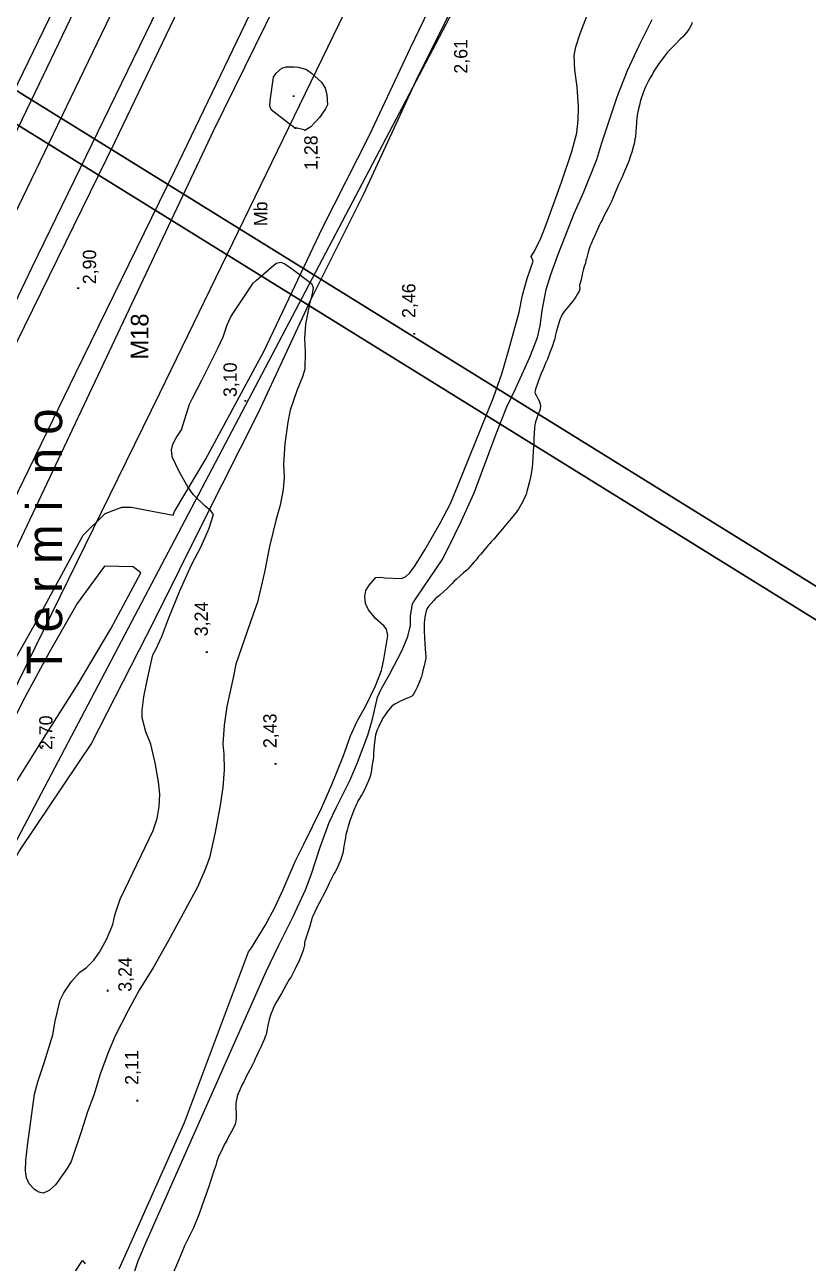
# Model space of a CAD drawing. Extents: x 731154 to 731744, y 4379381 to 4380408.
# Drawn here: x 731307.7 to 731396.1, y 4379523.5 to 4379663.3 of the extents above; entities that cross this region are included whole.
import ezdxf
from ezdxf.enums import TextEntityAlignment as Align

# ---------------------------------------------------------------- set-up
doc = ezdxf.new("R2010")
doc.units = 0
doc.linetypes.add('DASHED', pattern=[0])
doc.linetypes.add('HIDDEN', pattern=[0])
doc.layers.get('0').update_dxf_attribs({"linetype": 'CONTINUOUS'})
for name, color, linetype in [('14', 7, 'CONTINUOUS'), ('24', 7, 'CONTINUOUS'), ('25', 7, 'CONTINUOUS'), ('36', 7, 'CONTINUOUS'), ('39', 7, 'CONTINUOUS'), ('40', 7, 'CONTINUOUS'), ('41', 7, 'CONTINUOUS'), ('44', 7, 'CONTINUOUS'), ('48', 7, 'CONTINUOUS'), ('50', 7, 'CONTINUOUS'), ('8', 7, 'CONTINUOUS'), ('9', 7, 'CONTINUOUS')]:
    doc.layers.add(name, color=color, linetype=linetype)

msp = doc.modelspace()

# ---------------------------------------------------------------- linework, layer by layer
at = {"layer": '14', "color": 0, "linetype": 'CONTINUOUS'}
for points in [[(731370.26, 4379786.98), (731361.9, 4379770.4), (731343.57, 4379732.46), (731317.33, 4379678.13), (731295.36, 4379632.82), (731272.8, 4379585.21), (731240.01, 4379517.44), (731212.64, 4379460.53), (731200, 4379434.62)], [(731377.33, 4379773.69), (731372.62, 4379764), (731364.97, 4379748.23), (731356.48, 4379730.33), (731347.97, 4379713.03), (731338.84, 4379694.03), (731328.17, 4379671.48), (731317.88, 4379650.06), (731306.72, 4379627.26), (731294.95, 4379603.07), (731282.07, 4379576.17), (731271.24, 4379553.71), (731256.39, 4379523.52), (731241.68, 4379492.42), (731229.09, 4379466.01), (731212.08, 4379431.06), (731200, 4379405.82)], [(731384.08, 4379770.42), (731379.37, 4379760.71), (731371.73, 4379744.98), (731363.23, 4379727.07), (731354.72, 4379709.75), (731345.61, 4379690.8), (731334.94, 4379668.25), (731324.63, 4379646.79), (731313.46, 4379623.96), (731301.7, 4379599.81), (731288.83, 4379572.92), (731277.98, 4379550.42), (731263.15, 4379520.26), (731248.46, 4379489.21), (731235.85, 4379462.75), (731218.83, 4379427.8), (731205.53, 4379400)]]:
    msp.add_lwpolyline(points, dxfattribs=at)
at = {"layer": '24', "color": 0, "linetype": 'CONTINUOUS'}
for points in [[(731383.03, 4379663.51), (731382.92, 4379663.21), (731382.69, 4379662.82), (731382.43, 4379662.42), (731382.22, 4379662.15), (731382.07, 4379661.98), (731381.94, 4379661.86), (731381.69, 4379661.62), (731381.23, 4379661.16), (731380.75, 4379660.67), (731380.43, 4379660.35), (731380.26, 4379660.17), (731380.13, 4379660.02), (731379.91, 4379659.73), (731379.55, 4379659.23), (731379.17, 4379658.69), (731378.92, 4379658.35), (731378.79, 4379658.13), (731378.68, 4379657.94), (731378.54, 4379657.67)], [(731378.54, 4379657.67), (731378.31, 4379657.27), (731378.08, 4379656.86), (731377.91, 4379656.56), (731377.81, 4379656.35), (731377.74, 4379656.19), (731377.67, 4379656.01), (731377.55, 4379655.69), (731377.42, 4379655.36), (731377.32, 4379655.07), (731377.24, 4379654.83), (731377.16, 4379654.57), (731377.07, 4379654.19), (731376.95, 4379653.63), (731376.84, 4379653.07), (731376.79, 4379652.67), (731376.76, 4379652.4), (731376.74, 4379652.12), (731376.71, 4379651.75), (731376.66, 4379651.23), (731376.62, 4379650.71), (731376.57, 4379650.34), (731376.53, 4379650.08), (731376.47, 4379649.81), (731376.37, 4379649.44), (731376.21, 4379648.9), (731376.04, 4379648.37), (731375.92, 4379648), (731375.86, 4379647.8), (731375.81, 4379647.69), (731375.7, 4379647.42), (731375.44, 4379646.82), (731375.16, 4379646.17), (731374.97, 4379645.75), (731374.85, 4379645.48), (731374.73, 4379645.23), (731374.57, 4379644.86), (731374.34, 4379644.32), (731374.12, 4379643.78), (731373.96, 4379643.41), (731373.8, 4379643.08), (731373.59, 4379642.65), (731373.34, 4379642.16), (731373.08, 4379641.66), (731372.86, 4379641.23), (731372.7, 4379640.91), (731372.58, 4379640.67), (731372.47, 4379640.44), (731372.3, 4379640.07), (731372.04, 4379639.5), (731371.79, 4379638.92), (731371.62, 4379638.54), (731371.54, 4379638.33), (731371.48, 4379638.19), (731371.42, 4379637.98), (731371.3, 4379637.59), (731371.18, 4379637.16), (731371.1, 4379636.84), (731371.05, 4379636.65), (731371.03, 4379636.54), (731370.98, 4379636.36), (731370.86, 4379635.98), (731370.74, 4379635.57), (731370.66, 4379635.29), (731370.61, 4379635.04), (731370.54, 4379634.71), (731370.47, 4379634.38), (731370.39, 4379634.11), (731370.33, 4379633.92), (731370.3, 4379633.83), (731370.3, 4379633.77), (731370.32, 4379633.69), (731370.35, 4379633.6), (731370.35, 4379633.44), (731370.28, 4379633.21), (731370.11, 4379632.9), (731369.91, 4379632.57), (731369.75, 4379632.32), (731369.53, 4379632.04), (731369.18, 4379631.62), (731368.83, 4379631.19), (731368.6, 4379630.9), (731368.44, 4379630.67), (731368.28, 4379630.41), (731368.09, 4379629.96), (731367.88, 4379629.27), (731367.7, 4379628.58), (731367.59, 4379628.13), (731367.53, 4379627.84), (731367.44, 4379627.53), (731367.27, 4379627.04), (731366.98, 4379626.29), (731366.69, 4379625.55), (731366.5, 4379625.09), (731366.36, 4379624.79), (731366.21, 4379624.42), (731366, 4379623.92), (731365.73, 4379623.23), (731365.5, 4379622.57), (731365.36, 4379622.16), (731365.3, 4379621.94)], [(731365.3, 4379621.94), (731365.29, 4379621.81), (731365.33, 4379621.66), (731365.46, 4379621.38), (731365.62, 4379621.08), (731365.76, 4379620.84), (731365.86, 4379620.6), (731365.9, 4379620.28), (731365.88, 4379619.94), (731365.81, 4379619.67), (731365.74, 4379619.5), (731365.69, 4379619.39), (731365.63, 4379619.21), (731365.49, 4379618.86), (731365.35, 4379618.46), (731365.27, 4379618.12), (731365.23, 4379617.73), (731365.21, 4379617.15), (731365.18, 4379616.57), (731365.17, 4379616.16), (731365.15, 4379615.88), (731365.13, 4379615.59), (731365.1, 4379615.15), (731365.07, 4379614.46), (731365.03, 4379613.79), (731364.99, 4379613.35), (731364.95, 4379613.09), (731364.9, 4379612.83), (731364.81, 4379612.41), (731364.66, 4379611.71), (731364.5, 4379611.03), (731364.39, 4379610.59), (731364.33, 4379610.37), (731364.28, 4379610.21), (731364.16, 4379609.96), (731363.91, 4379609.46), (731363.63, 4379608.94), (731363.43, 4379608.6), (731363.29, 4379608.4), (731363.17, 4379608.23), (731362.96, 4379607.96), (731362.6, 4379607.54), (731362.22, 4379607.1), (731361.97, 4379606.79), (731361.81, 4379606.6), (731361.68, 4379606.42), (731361.45, 4379606.16), (731361.05, 4379605.71), (731360.64, 4379605.23), (731360.36, 4379604.92), (731360.2, 4379604.75), (731360.07, 4379604.6), (731359.87, 4379604.36), (731359.54, 4379603.96), (731359.19, 4379603.54), (731358.94, 4379603.25), (731358.78, 4379603.05), (731358.63, 4379602.87), (731358.45, 4379602.66), (731358.21, 4379602.39), (731357.95, 4379602.11), (731357.75, 4379601.89), (731357.6, 4379601.73), (731357.46, 4379601.61), (731357.24, 4379601.42), (731356.85, 4379601.09), (731356.44, 4379600.71), (731356.15, 4379600.44), (731355.94, 4379600.21), (731355.7, 4379599.96), (731355.38, 4379599.65), (731354.96, 4379599.27), (731354.56, 4379598.92), (731354.28, 4379598.67), (731354.12, 4379598.56), (731354.03, 4379598.48), (731353.88, 4379598.31), (731353.59, 4379597.98), (731353.3, 4379597.62), (731353.12, 4379597.38), (731353.03, 4379597.15), (731352.95, 4379596.8), (731352.87, 4379596.42), (731352.82, 4379596.11), (731352.8, 4379595.73), (731352.8, 4379595.21), (731352.81, 4379594.69), (731352.82, 4379594.32), (731352.84, 4379594.07), (731352.84, 4379593.86), (731352.85, 4379593.63), (731352.86, 4379593.33), (731352.89, 4379593.01), (731352.92, 4379592.73), (731352.95, 4379592.48), (731352.96, 4379592.28), (731352.97, 4379592.12), (731352.98, 4379592.02), (731352.99, 4379591.94), (731352.97, 4379591.78), (731352.91, 4379591.46)], [(731352.91, 4379591.46), (731352.79, 4379590.94), (731352.65, 4379590.39), (731352.55, 4379590.01), (731352.48, 4379589.73), (731352.39, 4379589.44), (731352.24, 4379589.05), (731352.01, 4379588.54), (731351.77, 4379588.06), (731351.59, 4379587.73), (731351.48, 4379587.58), (731351.42, 4379587.51), (731351.35, 4379587.46), (731351.18, 4379587.4), (731350.98, 4379587.32), (731350.78, 4379587.23), (731350.47, 4379587.09), (731349.98, 4379586.86), (731349.49, 4379586.61), (731349.19, 4379586.42), (731348.95, 4379586.16), (731348.63, 4379585.73), (731348.31, 4379585.29), (731348.11, 4379584.98), (731348.01, 4379584.78), (731347.94, 4379584.64), (731347.84, 4379584.44), (731347.67, 4379584.08), (731347.5, 4379583.69), (731347.38, 4379583.38), (731347.31, 4379583.14), (731347.26, 4379582.89), (731347.21, 4379582.53), (731347.16, 4379582), (731347.11, 4379581.46), (731347.08, 4379581.1), (731347.07, 4379580.87), (731347.07, 4379580.67), (731347.03, 4379580.36), (731346.94, 4379579.79), (731346.84, 4379579.17), (731346.77, 4379578.78), (731346.72, 4379578.57), (731346.69, 4379578.44), (731346.57, 4379578.15), (731346.31, 4379577.53), (731346.02, 4379576.88), (731345.8, 4379576.46), (731345.65, 4379576.21), (731345.49, 4379575.96), (731345.36, 4379575.73), (731345.26, 4379575.53), (731345.17, 4379575.33), (731345.07, 4379575.12), (731344.96, 4379574.91), (731344.85, 4379574.66), (731344.7, 4379574.23), (731344.46, 4379573.55), (731344.23, 4379572.85), (731344.1, 4379572.4), (731344.03, 4379572.14), (731343.97, 4379571.9), (731343.9, 4379571.54), (731343.81, 4379570.96), (731343.71, 4379570.37), (731343.64, 4379569.96), (731343.58, 4379569.69), (731343.51, 4379569.44), (731343.38, 4379569.07), (731343.17, 4379568.54), (731342.94, 4379568.02), (731342.76, 4379567.67), (731342.62, 4379567.46), (731342.49, 4379567.25), (731342.32, 4379566.92), (731342.08, 4379566.41), (731341.84, 4379565.89), (731341.67, 4379565.53), (731341.55, 4379565.28), (731341.41, 4379565.01), (731341.18, 4379564.57), (731340.81, 4379563.88), (731340.46, 4379563.19), (731340.26, 4379562.76), (731340.17, 4379562.54), (731340.12, 4379562.39), (731340.03, 4379562.11), (731339.88, 4379561.57), (731339.71, 4379560.98), (731339.59, 4379560.6), (731339.49, 4379560.33), (731339.39, 4379560.06), (731339.32, 4379559.85), (731339.28, 4379559.73), (731339.29, 4379559.63), (731339.31, 4379559.41), (731339.15, 4379558.82), (731338.72, 4379557.77), (731338.23, 4379556.73), (731337.94, 4379556.14), (731337.77, 4379555.85)], [(731337.77, 4379555.85), (731337.58, 4379555.53), (731337.24, 4379554.94), (731336.69, 4379553.96), (731336.15, 4379553.01), (731335.85, 4379552.44), (731335.67, 4379552.09), (731335.48, 4379551.63), (731335.3, 4379551.03), (731335.15, 4379550.35), (731335.04, 4379549.75), (731334.95, 4379549.35), (731334.87, 4379549.09), (731334.78, 4379548.84), (731334.61, 4379548.44), (731334.32, 4379547.84), (731334.04, 4379547.23), (731333.85, 4379546.83), (731333.73, 4379546.57), (731333.6, 4379546.3), (731333.41, 4379545.92), (731333.15, 4379545.42), (731332.89, 4379544.94), (731332.72, 4379544.61), (731332.62, 4379544.4), (731332.55, 4379544.25), (731332.44, 4379544.01), (731332.24, 4379543.6), (731332.03, 4379543.15), (731331.88, 4379542.83), (731331.79, 4379542.65), (731331.74, 4379542.53), (731331.7, 4379542.35), (731331.62, 4379541.98), (731331.55, 4379541.59), (731331.53, 4379541.28), (731331.55, 4379540.94), (731331.58, 4379540.44), (731331.59, 4379539.94), (731331.56, 4379539.58), (731331.52, 4379539.38), (731331.47, 4379539.23), (731331.34, 4379538.96), (731331.05, 4379538.39), (731330.73, 4379537.78), (731330.52, 4379537.39), (731330.4, 4379537.19), (731330.33, 4379537.06), (731330.2, 4379536.8), (731329.95, 4379536.29), (731329.68, 4379535.73), (731329.52, 4379535.35), (731329.44, 4379535.11), (731329.37, 4379534.89), (731329.27, 4379534.55), (731329.07, 4379533.96), (731328.8, 4379533.13), (731328.45, 4379532.08), (731327.99, 4379530.73), (731327.4, 4379529.09), (731326.78, 4379527.53), (731326.22, 4379526.38), (731325.76, 4379525.48), (731325.36, 4379524.56), (731324.97, 4379523.56), (731324.51, 4379522.51)]]:
    msp.add_lwpolyline(points, dxfattribs=at)
at = {"layer": '25', "color": 0, "linetype": 'HIDDEN'}
msp.add_lwpolyline([(731200, 4379420.59), (731202.83, 4379426.46), (731233.71, 4379490.57), (731261.84, 4379548.71), (731291.14, 4379609.89), (731326.3, 4379682.84), (731368.42, 4379769.29)], dxfattribs=at)
at = {"layer": '39', "color": 0, "linetype": 'CONTINUOUS'}
msp.add_lwpolyline([(731657.51, 4380200), (731656.83, 4380198.94), (731603.69, 4380115.3), (731550.16, 4380030.47), (731496.81, 4379945.2), (731466.61, 4379899.4), (731442.11, 4379856.3), (731410.6, 4379801.59), (731366.57, 4379711.54), (731322.95, 4379621.67), (731278.82, 4379531.74), (731234.51, 4379441.59), (731214.19, 4379400)], dxfattribs=at)
at = {"layer": '40', "color": 0, "linetype": 'CONTINUOUS'}
msp.add_lwpolyline([(731507.96, 4379941.15), (731447.77, 4379839.15), (731216.67, 4379400)], dxfattribs=at)
at = {"layer": '41', "color": 0, "linetype": 'DASHED'}
msp.add_lwpolyline([(731338.13, 4379651.67), (731338.13, 4379651.67), (731337.72, 4379651.96), (731335.55, 4379653.65), (731335.38, 4379654.13), (731335.43, 4379654.67), (731335.8, 4379657.34), (731336.1, 4379657.8), (731336.73, 4379658.37), (731337.22, 4379658.5), (731338.11, 4379658.51), (731338.61, 4379658.48), (731339.5, 4379658.21), (731340.08, 4379657.8), (731341.22, 4379656.77), (731341.63, 4379656.1), (731341.81, 4379655.38), (731341.89, 4379654.23), (731341.67, 4379653.77), (731340.98, 4379652.8), (731339.99, 4379651.73), (731339.33, 4379651.34), (731339.25, 4379651.41), (731338.13, 4379651.67)], dxfattribs=at)
at = {"layer": '44', "color": 0, "linetype": 'CONTINUOUS'}
for points in [[(731365.1, 4379636.57), (731364.92, 4379637.04), (731364.86, 4379637.06), (731364.86, 4379637.11), (731365.17, 4379637.59), (731365.9, 4379639.06), (731366.54, 4379640.73), (731368.27, 4379645.5), (731369.46, 4379648.98), (731370, 4379651.05), (731370.18, 4379652.48), (731370.19, 4379654.02), (731370.06, 4379656.26), (731369.78, 4379658.15), (731369.73, 4379659.8), (731369.92, 4379660.76), (731370.41, 4379662.29), (731371.32, 4379664.71)], [(731319.82, 4379521.67), (731320.54, 4379523.8), (731321.39, 4379525.81), (731334.98, 4379556.44), (731336.4, 4379559.42), (731338.02, 4379562.65), (731339.42, 4379565.64), (731340.03, 4379567.34), (731341.06, 4379570.48), (731342.09, 4379573.25), (731342.91, 4379574.98), (731344.45, 4379578.06), (731345.27, 4379580.03), (731346.44, 4379583.09), (731346.95, 4379584.9), (731347.52, 4379587.4), (731347.97, 4379588.39), (731348.87, 4379589.94), (731350.33, 4379592.69), (731350.96, 4379594.25), (731351.25, 4379595.48), (731351.27, 4379596.52), (731351.49, 4379597.94), (731351.63, 4379598.19), (731351.65, 4379598.23), (731351.96, 4379598.67), (731354.82, 4379602.89), (731355.55, 4379604.3), (731356.95, 4379607.21), (731358.42, 4379610.44), (731359.28, 4379612.67), (731360.9, 4379617.11), (731362.12, 4379620.17), (731363.08, 4379622.17), (731364.72, 4379625.75), (731365.59, 4379627.98), (731365.89, 4379629.29), (731366.11, 4379631.04), (731366.55, 4379633.39), (731367.03, 4379634.98), (731367.87, 4379637.26), (731369.71, 4379641.98), (731370.82, 4379644.41), (731372.29, 4379648.07), (731372.85, 4379649.94), (731374.55, 4379655.13), (731375.75, 4379658.11), (731377.04, 4379660.94), (731378.51, 4379663.87)], [(731338.39, 4379651.51), (731338.39, 4379651.52), (731338.17, 4379651.58)], [(731333.49, 4379634.12), (731333.49, 4379634.12), (731333.86, 4379634.46), (731336.08, 4379636.35), (731336.61, 4379636.48), (731337.08, 4379636.29), (731337.94, 4379635.69), (731340.1, 4379634.07), (731340.28, 4379633.6), (731340.21, 4379633.1), (731339.81, 4379631.58), (731339.42, 4379629.48), (731339.3, 4379627.85), (731339.38, 4379626.34), (731339.32, 4379624.4), (731339.08, 4379623.55), (731338.47, 4379622.06), (731337.68, 4379619.77), (731337.42, 4379618.42), (731337.08, 4379615.96), (731336.91, 4379613.67), (731336.99, 4379612.21), (731336.87, 4379610.81), (731336.55, 4379609.05), (731336.06, 4379607.31), (731335.36, 4379604.41), (731334.77, 4379601.51), (731334, 4379598.13), (731333.5, 4379596.77), (731331.54, 4379591.12), (731331.28, 4379589.78), (731330.53, 4379586.33), (731330.23, 4379584.23), (731330.08, 4379582.11), (731330.2, 4379580.96), (731330.21, 4379579.19), (731330.06, 4379577.21), (731329.74, 4379574.98), (731329.22, 4379572.17), (731328.57, 4379569.28), (731328.06, 4379567.86), (731327.21, 4379565.94), (731326.3, 4379564.32), (731323.91, 4379559.85), (731322.25, 4379556.92), (731320.65, 4379554.33), (731319.39, 4379552.04), (731317.93, 4379549.19), (731317.13, 4379547.29), (731316.25, 4379544.86), (731315.54, 4379542.5), (731314.8, 4379540.59), (731314.14, 4379538.48), (731312.98, 4379535.01), (731312.48, 4379534.19), (731311.2, 4379532.37), (731310.49, 4379531.73), (731309.82, 4379531.44), (731309.32, 4379531.53), (731308.82, 4379531.85), (731308.23, 4379532.48), (731307.92, 4379533.17), (731307.81, 4379533.94), (731307.85, 4379535.12), (731308.08, 4379537.09), (731308.82, 4379542.59), (731309.2, 4379543.98), (731309.96, 4379546.25), (731310.88, 4379549.29), (731311.16, 4379550.85), (731311.72, 4379553.19), (731312.14, 4379554.02), (731313, 4379555.31), (731313.95, 4379556.38), (731314.68, 4379556.88), (731315.54, 4379557.71), (731316.18, 4379558.63), (731316.95, 4379560.05), (731317.67, 4379561.73), (731317.91, 4379562.81), (731318.48, 4379564.62), (731319.03, 4379565.71), (731322.23, 4379572.34), (731322.67, 4379573.69), (731322.91, 4379575.05), (731322.97, 4379576.46), (731322.83, 4379577.85), (731322.46, 4379580), (731321.94, 4379582.11), (731321.4, 4379583.48), (731320.98, 4379585.06), (731320.98, 4379585.92), (731321.17, 4379587.44), (731321.58, 4379589.48), (731322.18, 4379592.17), (731322.17, 4379592.17), (731322.49, 4379592.71), (731323.19, 4379594.25), (731323.99, 4379596.36), (731325.24, 4379599.39), (731326.56, 4379602.34)], [(731318.37, 4379522.91), (731319.43, 4379525.23), (731325.75, 4379539.39), (731332.99, 4379558.67), (731333.3, 4379559.13), (731334.87, 4379561.65), (731335.95, 4379563.66), (731336.89, 4379565.71), (731338.23, 4379568.86), (731339.22, 4379570.8), (731341.21, 4379574.88), (731342.38, 4379577.55), (731343.67, 4379580.71), (731344.48, 4379583.05), (731345.23, 4379584.67), (731346.21, 4379586.41), (731347.32, 4379588.66), (731347.98, 4379590.39), (731348.24, 4379591.63), (731348.69, 4379594.35), (731348.56, 4379595.06), (731348.24, 4379595.44), (731347.3, 4379596.28), (731346.52, 4379597.23), (731346.19, 4379597.98), (731346.09, 4379598.77), (731346.23, 4379599.42), (731346.59, 4379600.03), (731347.35, 4379600.9), (731347.85, 4379600.92), (731348.36, 4379600.86), (731350.2, 4379600.78), (731350.68, 4379600.96), (731351.16, 4379601.41), (731351.78, 4379602.26), (731352.87, 4379604.03), (731354.61, 4379607.02), (731355.76, 4379609.26), (731356.57, 4379611.17), (731360.6, 4379621.21), (731361.54, 4379623.89), (731362.31, 4379626.46), (731363.53, 4379630.84), (731363.89, 4379632.77), (731364.4, 4379634.62), (731365.1, 4379636.57)], [(731326.56, 4379602.34), (731327.64, 4379604.41), (731328.55, 4379606.46), (731329.04, 4379608.02), (731328.74, 4379608.42), (731328.09, 4379608.94), (731326.73, 4379610.25), (731326.13, 4379611.12), (731325.19, 4379612.77), (731324.38, 4379614.53), (731324.28, 4379615.29), (731324.42, 4379615.94), (731324.81, 4379616.64), (731325.42, 4379617.55), (731326.32, 4379620.46), (731326.66, 4379621.12), (731327.7, 4379623.17), (731329.2, 4379626.16), (731329.53, 4379626.79), (731330.11, 4379628.04), (731330.57, 4379629.42), (731330.93, 4379630.23), (731331.16, 4379630.61), (731331.31, 4379630.82), (731331.47, 4379631.05), (731333.49, 4379634.12)], [(731313.38, 4379522.5), (731314.24, 4379523.83), (731314.56, 4379523.44)]]:
    msp.add_lwpolyline(points, dxfattribs=at)
at = {"layer": '8', "color": 0, "linetype": 'DASHED'}
for points in [[(731324.48, 4379607.94), (731324.61, 4379608.36), (731328.11, 4379614.21), (731334.73, 4379626.48), (731341.33, 4379640.34), (731346.64, 4379650.79), (731351.24, 4379660.65), (731354.83, 4379668.1), (731359.06, 4379677.52), (731362.49, 4379686.36), (731364.63, 4379692.46), (731369.51, 4379706.31), (731376.18, 4379722.59), (731381.3, 4379735.39), (731384.58, 4379743.9), (731388.37, 4379752.67), (731395.66, 4379764.36), (731399.7, 4379770.26)], [(731272.3, 4379521.04), (731274.57, 4379528.88), (731277.99, 4379534.82), (731282.35, 4379542.37), (731285.84, 4379550.1), (731289.94, 4379558.79), (731293.64, 4379566.38), (731298.27, 4379575.16), (731302.22, 4379582.86), (731305.4, 4379589.48), (731308.98, 4379595.81), (731314.33, 4379605.67), (731316.82, 4379608.1), (731318.69, 4379608.82), (731319.76, 4379608.85), (731321.51, 4379608.5), (731324.48, 4379607.94)], [(731228.06, 4379406.92), (731229.13, 4379408.91), (731234.19, 4379420.91), (731237.89, 4379430.44), (731248.01, 4379454.06), (731252.54, 4379462.64), (731257.12, 4379470.78), (731261.63, 4379480.17), (731265.65, 4379489.69), (731269.19, 4379498.42), (731271.88, 4379505.28), (731274.04, 4379510.67), (731276.66, 4379516.44), (731281.55, 4379526.44), (731286.11, 4379535.96), (731291.05, 4379546.05), (731295.43, 4379556.8), (731299.11, 4379564.26), (731302.81, 4379571.46), (731306.59, 4379577.51), (731309.38, 4379582.03), (731313.77, 4379588.9), (731317.43, 4379595.1), (731320.81, 4379601.42)]]:
    msp.add_lwpolyline(points, dxfattribs=at)
at = {"layer": '8', "color": 0, "linetype": 'CONTINUOUS'}
for points in [[(731400.68, 4379764.21), (731400.26, 4379763.63), (731395.12, 4379757.21), (731390.86, 4379748.48), (731384.53, 4379736.17), (731379.37, 4379725.34), (731375.42, 4379715.3), (731371.24, 4379702.71), (731366.65, 4379690.91), (731362.68, 4379680.83), (731358.16, 4379669.65), (731351.84, 4379656.94), (731345.95, 4379644.13), (731339.99, 4379632.26), (731334.05, 4379619.46), (731327.98, 4379607.42), (731322.33, 4379596.03), (731315.25, 4379582.21), (731307.18, 4379570.16), (731299.92, 4379557.12), (731294.78, 4379546.23), (731289.17, 4379532.69), (731282.75, 4379518.66)], [(731320.81, 4379601.42), (731319.95, 4379602.1), (731316.73, 4379602.17), (731313.64, 4379597.96), (731310.5, 4379592.42), (731307.78, 4379587.42), (731305.05, 4379582.03), (731302.45, 4379576.57), (731299.12, 4379570.41), (731296.14, 4379564.31), (731293.39, 4379557.73), (731290.28, 4379551.21), (731286.52, 4379542.37), (731282.85, 4379534.88), (731279.6, 4379528.28), (731275.45, 4379519.98)]]:
    msp.add_lwpolyline(points, dxfattribs=at)
at = {"layer": '9', "color": 0, "linetype": 'HIDDEN'}
for points in [[(731200, 4379430.33), (731217.62, 4379466.55), (731238.55, 4379510.44), (731262.87, 4379560.19), (731287.85, 4379611.94), (731309.39, 4379656.65), (731330.63, 4379701.03), (731357.28, 4379756.34), (731371.83, 4379785.82)], [(731376.07, 4379775.19), (731367.8, 4379759.79), (731355.75, 4379733.88), (731338.37, 4379697.51), (731323.38, 4379666.44), (731308.54, 4379635.88), (731292.26, 4379601.83), (731275.16, 4379566.92), (731256.11, 4379527.23), (731236.27, 4379485.33), (731220.97, 4379454.16), (731204.23, 4379419.53), (731200, 4379410.6)], [(731208.08, 4379400), (731213.21, 4379410.87), (731227.86, 4379440.83), (731248, 4379482.13), (731267.04, 4379522.42), (731284.69, 4379558.78), (731305.49, 4379601.42), (731329.07, 4379651.38), (731349.01, 4379691.92), (731369.48, 4379734.56), (731387.18, 4379770.19)]]:
    msp.add_lwpolyline(points, dxfattribs=at)

# ---------------------------------------------------------------- texts
at = {"layer": '36', "color": 0, "linetype": 'CONTINUOUS'}
msp.add_text('Mb', height=1.5, rotation=90, dxfattribs=at).set_placement((731335.1, 4379640.54))
at = {"layer": '39', "color": 0, "linetype": 'CONTINUOUS'}
msp.add_text('M18  ', height=2, rotation=90, dxfattribs=at).set_placement((731320.69, 4379628.83), align=Align.MIDDLE)
at = {"layer": '48', "color": 0, "linetype": 'CONTINUOUS'}
for s, p in [(' 2,61', (731357.67, 4379657.19)), ('.', (731338.18, 4379654.92)), (' 1,28', (731340.77, 4379646.32)), (' 2,90', (731315.78, 4379633.43)), ('.', (731313.87, 4379633.28)), (' 2,46', (731351.8, 4379629.62)), ('.', (731351.8, 4379628.12)), (' 3,10', (731331.65, 4379620.7)), ('.', (731332.74, 4379620.56)), (' 3,24', (731328.39, 4379593.71)), ('.', (731328.39, 4379592.21)), (' 2,70', (731310.86, 4379580.87)), (' 2,43', (731336.14, 4379581.09)), ('.', (731309.86, 4379581.6)), ('.', (731336.14, 4379579.59)), (' 3,24', (731319.79, 4379553.6)), ('.', (731317.2, 4379554)), (' 2,11', (731320.55, 4379543.09)), ('.', (731320.55, 4379541.59))]:
    msp.add_text(s, height=1.5, rotation=90, dxfattribs=at).set_placement(p)
at = {"layer": '50', "color": 0, "linetype": 'CONTINUOUS'}
msp.add_text('T e r m i  n o                                     M u n i  c i  p a l                                                                      d e                                     A l  b u i  x e c h       ', height=4, rotation=90, dxfattribs=at).set_placement((731311.95, 4379589.95))

# ---------------------------------------------------------------- meshes
at = {"color": 0, "linetype": 'CONTINUOUS'}
mesh = msp.add_polyface(dxfattribs=at)
corners = [(731154.5, 4379381), (731154.5, 4379381), (731154.5, 4379571.96), (731462.5, 4379381), (731154.5, 4379746.49), (731744, 4379381), (731154.5, 4380407.5), (731744, 4380042.01), (731744, 4380407.5)]
mesh.append_faces([[corners[k] for k in face] for face in [(0, 1, 3, 2), (2, 3, 5, 4), (4, 5, 7, 6), (6, 7, 8, 8)]], dxfattribs={"vtx0": -1, "vtx2": -1, "color": 0})
mesh = msp.add_polyface(dxfattribs=at)
corners = [(731164.5, 4379391), (731164.5, 4379391), (731164.5, 4379575.76), (731462.5, 4379391), (731164.5, 4379744.09), (731734, 4379391), (731164.5, 4380211), (731734, 4379857.91), (731462.5, 4380211), (731734, 4380042.67), (731734, 4380211)]
mesh.append_faces([[corners[k] for k in face] for face in [(0, 1, 3, 2), (2, 3, 5, 4), (4, 5, 7, 6), (6, 7, 9, 8), (8, 9, 10, 10)]], dxfattribs={"vtx0": -1, "vtx2": -1, "color": 0})

doc.saveas('drawing.dxf')
